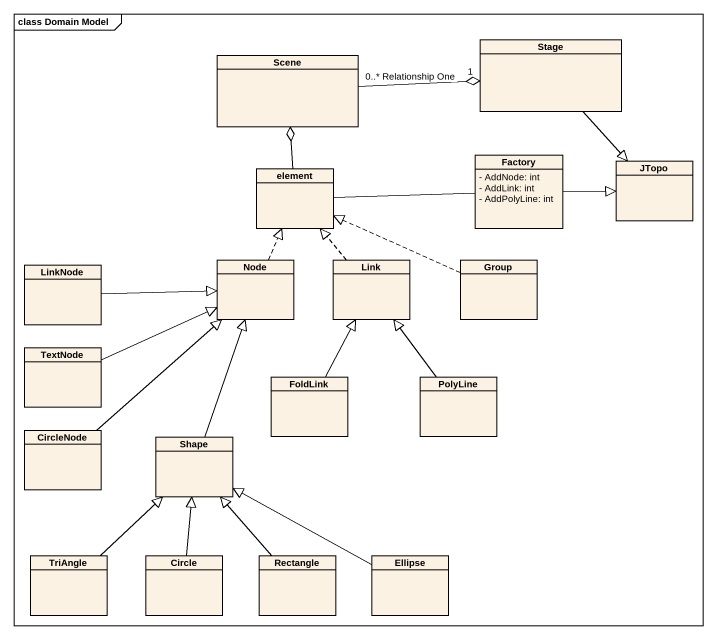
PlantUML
@startuml
mainframe class Domain Model
hide circle
hide empty members
skinparam classAttributeIconSize 0
class Scene
class Stage
class element
class Factory {
  - AddNode: int
  - AddLink: int
  - AddPolyLine: int
}
class JTopo
class LinkNode
class "Node" as Node_
class Link
class "Group" as Group_
class TextNode
class FoldLink
class PolyLine
class CircleNode
class Shape
class TriAngle
class "Circle" as Circle_
class "Rectangle" as Rectangle_
class Ellipse
Scene "0..*" -right-o "1" Stage : Relationship One
Stage --|> JTopo
element -up-o Scene
element -right- Factory
Factory -right-|> JTopo
LinkNode -right-|> Node_
Node_ .up.|> element
Link .up.|> element
Group_ .left.|> element
TextNode -right-|> Node_
FoldLink -up-|> Link
PolyLine -up-|> Link
CircleNode -up-|> Node_
Shape -up-|> Node_
TriAngle -up-|> Shape
Circle_ -up-|> Shape
Rectangle_ -up-|> Shape
Ellipse -left-|> Shape
@enduml
